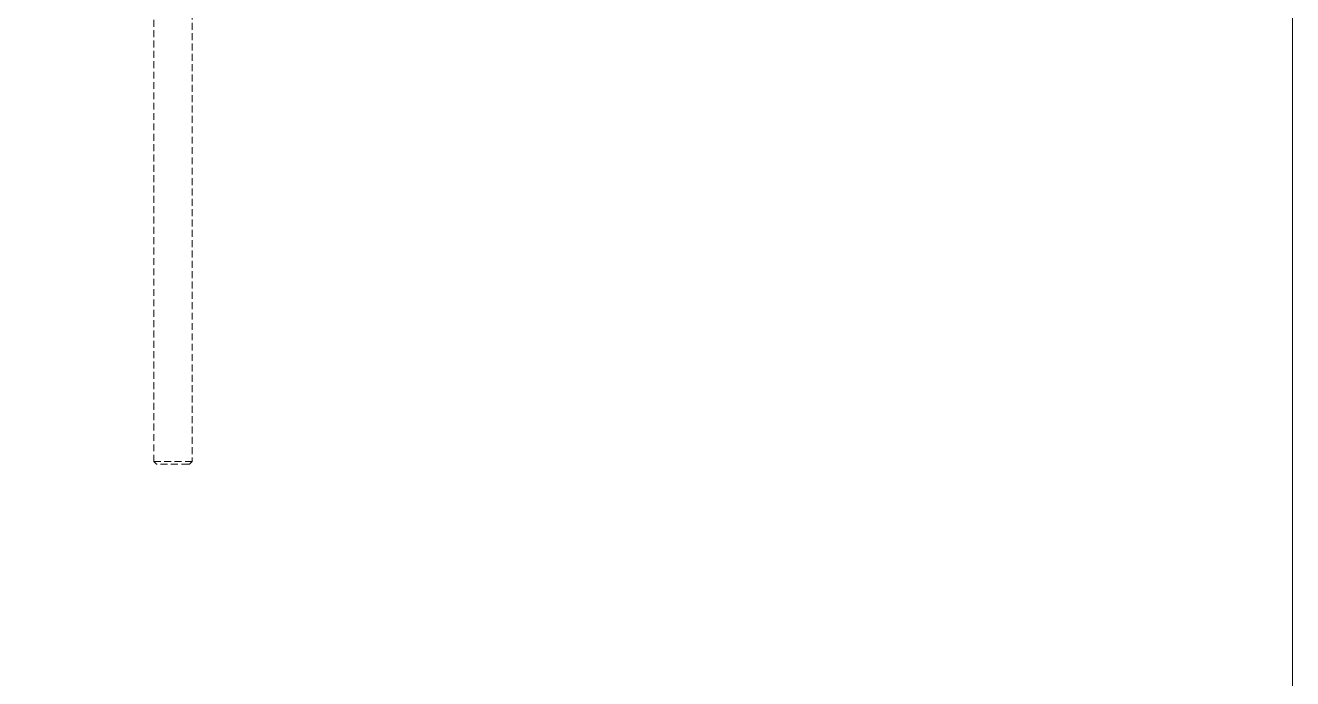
# Model space of a CAD drawing. Header units: millimetres. Extents: x -213 to 4577, y -424 to 2634.
# Drawn here: x 1809.8 to 2042.9, y 1669.8 to 1790 of the extents above; entities that cross this region are included whole.
import ezdxf

# ---------------------------------------------------------------- set-up
doc = ezdxf.new("R2010")
doc.units = ezdxf.units.MM
doc.linetypes.add('HIDDEN', pattern=[1.905, 1.27, -0.635])
doc.layers.add('ZANO_R', color=7, linetype='Continuous', lineweight=0)
doc.layers.add('ZANO_R_przerywana', color=7, linetype='HIDDEN', lineweight=0)

msp = doc.modelspace()

# ---------------------------------------------------------------- linework, layer by layer
at = {"layer": 'ZANO_R'}
msp.add_lwpolyline([(18.92, 1829.34), (2042.92, 1829.34), (2042.92, 1429.34), (18.92, 1429.34)], close=True, dxfattribs=at)
at = {"layer": 'ZANO_R_przerywana'}
for p, q in [((1833.47, 1709.72), (1833.47, 1834.28)), ((1840.47, 1834.28), (1840.47, 1709.72)), ((1833.47, 1709.72), (1833.47, 1709.72)), ((1833.47, 1709.72), (1833.47, 1709.72)), ((1833.47, 1709.72), (1840.18, 1709.72)), ((1833.91, 1709.28), (1833.47, 1709.72)), ((1839.78, 1709.28), (1833.91, 1709.28)), ((1839.97, 1709.28), (1839.78, 1709.28)), ((1840.02, 1709.28), (1839.97, 1709.28)), ((1840.03, 1709.28), (1840.02, 1709.28)), ((1840.47, 1709.72), (1840.03, 1709.28)), ((1840.03, 1709.28), (1840.03, 1709.28)), ((1840.03, 1709.28), (1840.03, 1709.28)), ((1840.03, 1709.28), (1840.03, 1709.28)), ((1840.03, 1709.28), (1840.03, 1709.28)), ((1840.03, 1709.28), (1840.03, 1709.28)), ((1840.18, 1709.72), (1840.47, 1709.72))]:
    msp.add_line(p, q, dxfattribs=at)

doc.saveas('drawing.dxf')
